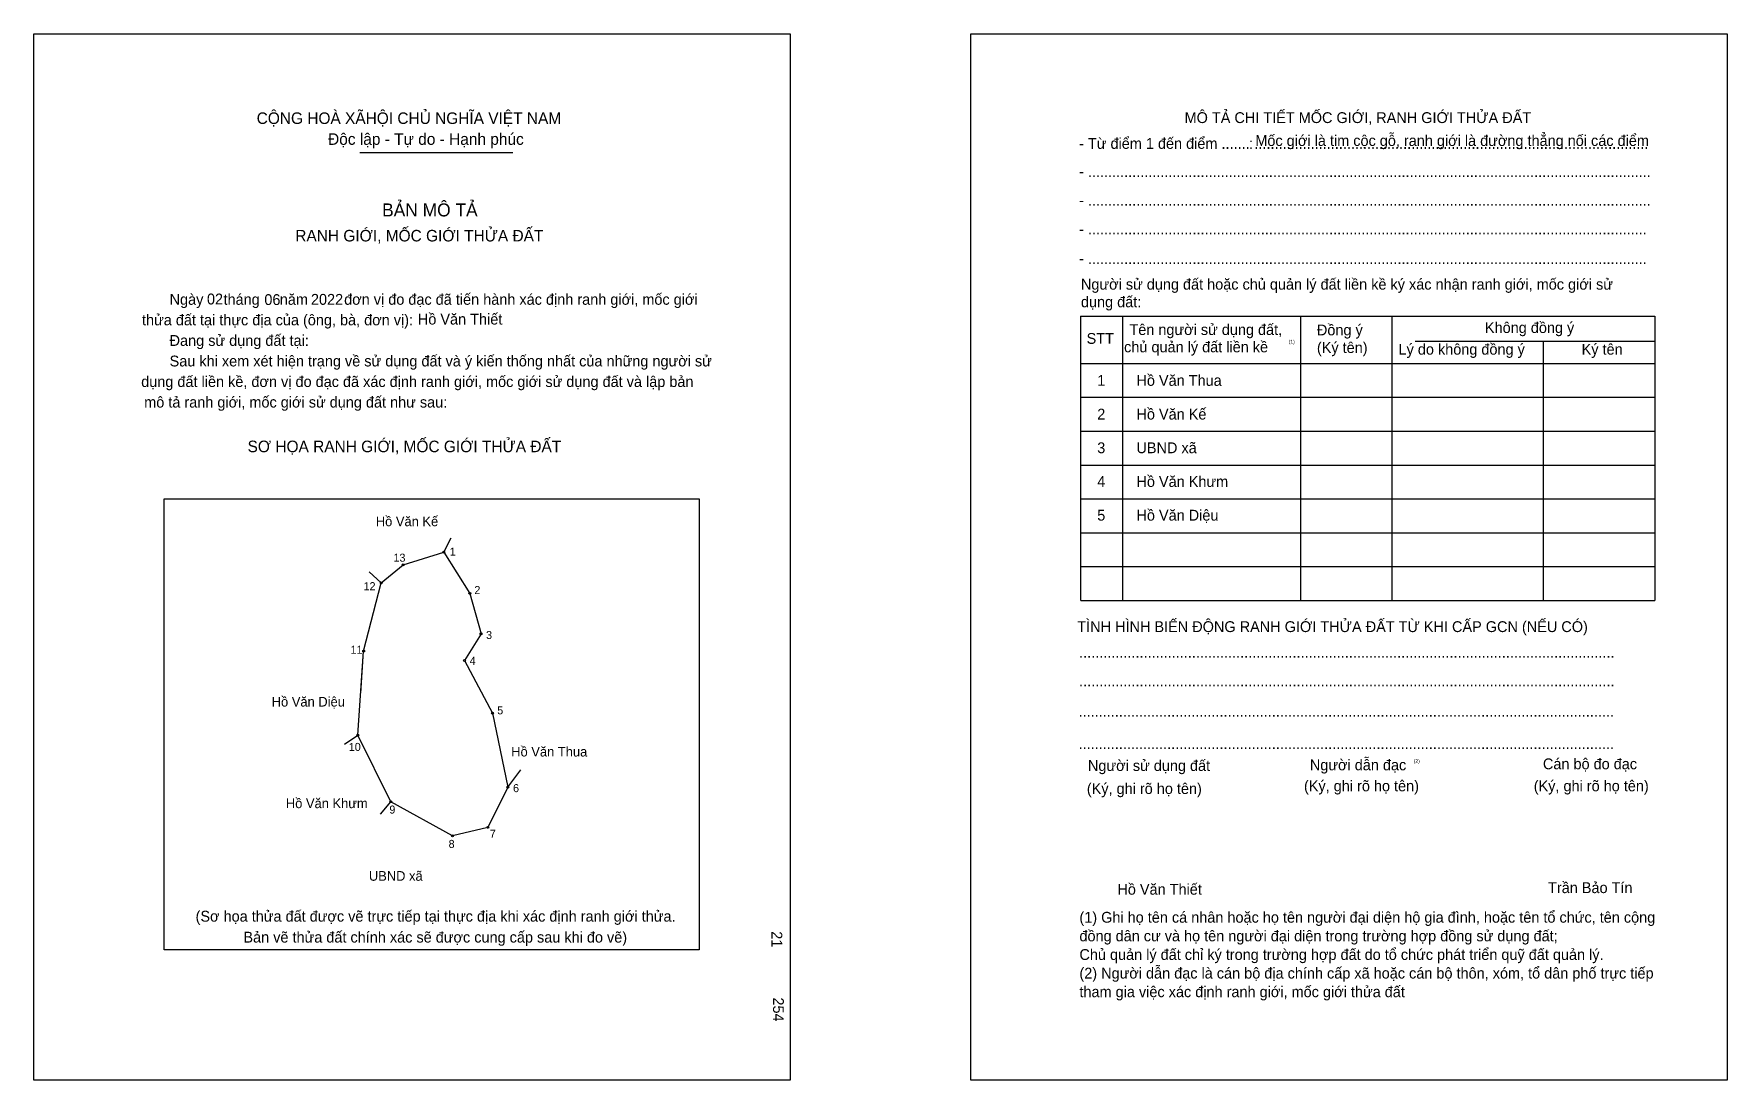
# Model space of a CAD drawing. Extents: x 546995 to 547699, y 1824305 to 1824740.
import ezdxf

# ---------------------------------------------------------------- set-up
doc = ezdxf.new("R2010")
doc.units = 0
for name, color, linetype in [('bmtKhungInTrang1', 7, 'Continuous'), ('bmtKhungInTrang2', 7, 'Continuous'), ('bmtNoiDung', 7, 'Continuous'), ('bmtTemplate', 7, 'Continuous'), ('CanhThua', 7, 'Continuous'), ('MocDinhThua', 7, 'Continuous'), ('RauThua', 7, 'Continuous'), ('SoHieuDinhThua', 7, 'Continuous'), ('TenChuLanCan', 7, 'Continuous')]:
    doc.layers.add(name, color=color, linetype=linetype)

msp = doc.modelspace()

# ---------------------------------------------------------------- linework, layer by layer
at = {"layer": 'bmtKhungInTrang1'}
msp.add_lwpolyline([(546995.39, 1824740.3), (547309.83, 1824740.3), (547309.83, 1824305.39), (546995.39, 1824305.39)], close=True, dxfattribs=at)
at = {"layer": 'bmtKhungInTrang2'}
msp.add_lwpolyline([(547384.82, 1824740.3), (547699.26, 1824740.3), (547699.26, 1824305.39), (547384.82, 1824305.39)], close=True, dxfattribs=at)
at = {"layer": 'bmtTemplate'}
for p, q in [((547130.89, 1824691.01), (547194.48, 1824691.01)), ((547447.9, 1824623), (547447.9, 1824504.76)), ((547521.87, 1824623), (547521.87, 1824504.76)), ((547559.92, 1824623.14), (547559.92, 1824504.76)), ((547669.15, 1824623), (547669.15, 1824504.76)), ((547569.58, 1824612.58), (547669.15, 1824612.58)), ((547430.65, 1824603.29), (547669.15, 1824603.29)), ((547430.65, 1824589.22), (547669.15, 1824589.22)), ((547430.65, 1824575.14), (547669.15, 1824575.14)), ((547430.65, 1824561.06), (547669.15, 1824561.06)), ((547430.65, 1824546.99), (547669.15, 1824546.99)), ((547430.65, 1824532.91), (547669.15, 1824532.91)), ((547430.65, 1824518.84), (547669.15, 1824518.84)), ((547430.65, 1824504.76), (547669.15, 1824504.76))]:
    msp.add_line(p, q, dxfattribs=at)
for points in [[(547430.5, 1824623), (547669.15, 1824623)], [(547430.5, 1824623), (547430.5, 1824504.76)], [(547622.74, 1824612.44), (547622.74, 1824504.76)]]:
    msp.add_lwpolyline(points, dxfattribs=at)
msp.add_lwpolyline([(547049.49, 1824359.55), (547049.49, 1824546.98), (547271.98, 1824546.98), (547271.98, 1824359.55)], close=True, dxfattribs=at)
at = {"layer": 'CanhThua'}
for p, q in [((547139.72, 1824512.14), (547148.95, 1824519.61)), ((547148.95, 1824519.61), (547165.79, 1824524.9)), ((547165.79, 1824524.9), (547176.61, 1824507.74)), ((547132.48, 1824483.76), (547139.72, 1824512.14)), ((547176.61, 1824507.74), (547181.26, 1824490.91)), ((547181.26, 1824490.91), (547174.38, 1824479.79)), ((547130.11, 1824448.74), (547132.48, 1824483.76)), ((547174.38, 1824479.79), (547186.06, 1824457.98)), ((547186.06, 1824457.98), (547192.46, 1824427.21)), ((547143.73, 1824421.13), (547130.11, 1824448.74)), ((547169.44, 1824406.89), (547143.73, 1824421.13)), ((547192.46, 1824427.21), (547184.05, 1824410.46)), ((547184.05, 1824410.46), (547169.44, 1824406.89))]:
    msp.add_line(p, q, dxfattribs=at)
at = {"layer": 'MocDinhThua'}
for centre in [(547148.95, 1824519.61), (547165.79, 1824524.9), (547139.72, 1824512.14), (547176.61, 1824507.74), (547181.26, 1824490.91), (547132.48, 1824483.76), (547174.38, 1824479.79), (547186.06, 1824457.98), (547130.11, 1824448.74), (547143.73, 1824421.13), (547192.46, 1824427.21), (547169.44, 1824406.89), (547184.05, 1824410.46)]:
    msp.add_circle(centre, 0.401, dxfattribs=at)
at = {"layer": 'RauThua'}
for p, q in [((547165.79, 1824524.9), (547168.8, 1824530.86)), ((547134.81, 1824516.63), (547139.72, 1824512.14)), ((547131.29, 1824466.18), (547132.48, 1824483.76)), ((547124.46, 1824445.07), (547130.11, 1824448.74)), ((547192.46, 1824427.21), (547197.79, 1824434.42)), ((547139.51, 1824415.96), (547143.73, 1824421.13))]:
    msp.add_line(p, q, dxfattribs=at)

# ---------------------------------------------------------------- texts
at = {"layer": 'bmtNoiDung'}
for s, height, p in [('02', 4.499, (547067.34, 1824627.84)), ('06', 4.499, (547091.2, 1824627.59)), ('2022', 4.499, (547110.56, 1824627.69)), ('Hồ Văn Thiết', 4.4991, (547155.01, 1824619.47)), ('1', 4.5, (547437.42, 1824594)), ('Hồ Văn Thua ', 4.4991, (547453.71, 1824594)), ('2', 4.5, (547437.42, 1824579.99)), ('Hồ Văn Kế ', 4.499, (547453.71, 1824579.99)), ('3', 4.5, (547437.42, 1824565.99)), ('UBND xã ', 4.499, (547453.71, 1824565.99)), ('4', 4.5, (547437.42, 1824551.98)), ('Hồ Văn Khưm ', 4.4991, (547453.71, 1824551.98)), ('5', 4.5, (547437.42, 1824537.97)), ('Hồ Văn Diệu ', 4.4991, (547453.71, 1824537.97)), ('Hồ Văn Thiết', 4.4991, (547445.79, 1824382.47))]:
    msp.add_text(s, height=height, dxfattribs=at).set_placement(p)
for s, p in [('21', (547302, 1824367.29)), ('254', (547302.64, 1824339.76))]:
    msp.add_text(s, height=4.499, rotation=270, dxfattribs=at).set_placement(p)
at = {"layer": 'bmtTemplate'}
for s, height, p in [('CỘNG HOÀ XÃHỘI CHỦ NGHĨA VIỆT NAM', 4.7991, (547088.01, 1824702.85)), ('MÔ TẢ CHI TIẾT MỐC GIỚI, RANH GIỚI THỬA ĐẤT', 4.4974, (547473.73, 1824703.23)), ('Độc lập - Tự do - Hạnh phúc', 4.7991, (547117.69, 1824694.17)), ('- Từ điểm 1 đến điểm .......', 4.4974, (547429.89, 1824692.51)), (':', 4.5, (547500.55, 1824692.51)), ('Mốc giới là tim cộc gỗ, ranh giới là đường thẳng nối các điểm', 4.4974, (547503.14, 1824693.7)), ('..................................................................................................', 4.4974, (547502.76, 1824692.51)), ('- ............................................................................................................................................', 4.49742, (547429.89, 1824680.85)), ('BẢN MÔ TẢ', 5.399, (547140.15, 1824664.42)), ('- ............................................................................................................................................', 4.49742, (547429.89, 1824668.89)), ('RANH GIỚI, MỐC GIỚI THỬA ĐẤT', 4.7991, (547104.06, 1824654.01)), ('- ...........................................................................................................................................', 4.49742, (547429.89, 1824656.92)), ('- ...........................................................................................................................................', 4.49742, (547429.89, 1824644.68)), ('Người sử dụng đất hoặc chủ quản lý đất liền kề ký xác nhận ranh giới, mốc giới sử', 4.4974, (547430.65, 1824633.98)), ('Ngày     tháng     năm         đơn vị đo đạc đã tiến hành xác định ranh giới, mốc giới ', 4.4991, (547051.81, 1824627.69)), ('dụng đất:', 4.497, (547430.65, 1824626.66)), ('thửa đất tại thực địa của (ông, bà, đơn vị):', 4.4991, (547040.34, 1824619.15)), ('Tên người sử dụng đất,', 4.4974, (547450.8, 1824615.12)), ('Đồng ý', 4.497, (547528.74, 1824614.98)), ('Không đồng ý', 4.4974, (547598.59, 1824615.96)), ('Đang sử dụng đất tại:', 4.4991, (547051.81, 1824610.6)), ('STT', 4.497, (547433, 1824611.46)), ('chủ quản lý đất liền kề', 4.4974, (547448.59, 1824607.92)), ('(1)', 1.5, (547517, 1824611.62)), ('(Ký tên)', 4.497, (547528.74, 1824607.66)), ('Lý do không đồng ý', 4.4974, (547562.67, 1824606.95)), ('Ký tên', 4.497, (547638.78, 1824606.95)), ('Sau khi xem xét hiện trạng về sử dụng đất và ý kiến thống nhất của những người sử ', 4.4991, (547051.81, 1824602.06)), ('dụng đất liền kề, đơn vị đo đạc đã xác định ranh giới, mốc giới sử dụng đất và lập bản', 4.4991, (547040, 1824593.51)), ('mô tả ranh giới, mốc giới sử dụng đất như sau:', 4.4991, (547041.24, 1824584.97)), ('SƠ HỌA RANH GIỚI, MỐC GIỚI THỬA ĐẤT', 4.7991, (547084.22, 1824566.41)), ('TÌNH HÌNH BIẾN ĐỘNG RANH GIỚI THỬA ĐẤT TỪ KHI CẤP GCN (NẾU CÓ)', 4.4974, (547429.13, 1824491.64)), ('.....................................................................................................................................', 4.50417, (547429.89, 1824481.05)), ('.....................................................................................................................................', 4.50417, (547429.89, 1824469.09)), ('.....................................................................................................................................', 4.50417, (547429.66, 1824456.42)), ('.....................................................................................................................................', 4.50417, (547429.66, 1824443.05)), ('Người sử dụng đất', 4.4974, (547433.56, 1824433.9)), ('Người dẫn đạc', 4.4974, (547525.8, 1824434.18)), ('(2)', 1.5, (547568.99, 1824437.29)), ('Cán bộ đo đạc', 4.4974, (547622.69, 1824434.61)), ('(Ký, ghi rõ họ tên)', 4.4974, (547433.1, 1824424.33)), ('(Ký, ghi rõ họ tên)', 4.4974, (547523.36, 1824425.46)), ('(Ký, ghi rõ họ tên)', 4.4974, (547618.87, 1824425.46)), ('Trần Bảo Tín', 4.4974, (547624.83, 1824383.13)), ('(Sơ họa thửa đất được vẽ trực tiếp tại thực địa khi xác định ranh giới thửa.', 4.4991, (547062.61, 1824371.27)), ('(1) Ghi họ tên cá nhân hoặc họ tên người đại diện hộ gia đình, hoặc tên tổ chức, tên cộng', 4.4974, (547430.02, 1824370.83)), ('Bản vẽ thửa đất chính xác sẽ được cung cấp sau khi đo vẽ)', 4.4991, (547082.5, 1824362.57)), ('đồng dân cư và họ tên người đại diện trong trường hợp đồng sử dụng đất;', 4.4974, (547430.02, 1824363.09)), ('Chủ quản lý đất chỉ ký trong trường hợp đất do tổ chức phát triển quỹ đất quản lý.', 4.4974, (547430.02, 1824355.35)), ('(2) Người dẫn đạc là cán bộ địa chính cấp xã hoặc cán bộ thôn, xóm, tổ dân phố trực tiếp', 4.4974, (547430.02, 1824347.61)), ('tham gia việc xác định ranh giới, mốc giới thửa đất', 4.4974, (547430.02, 1824339.87))]:
    msp.add_text(s, height=height, dxfattribs=at).set_placement(p)
at = {"layer": 'SoHieuDinhThua'}
for s, height, p in [('1', 3.34, (547168.26, 1824523.39)), ('13', 3.343, (547144.88, 1824520.89)), ('12', 3.343, (547132.44, 1824509.04)), ('2', 3.34, (547178.5, 1824507.42)), ('3', 3.34, (547183.37, 1824488.76)), ('11', 3.343, (547127.01, 1824482.62)), ('4', 3.34, (547176.54, 1824478.02)), ('5', 3.34, (547188, 1824457.44)), ('10', 3.343, (547126.3, 1824442.23)), ('6', 3.34, (547194.58, 1824425.1)), ('9', 3.34, (547143.17, 1824416.18)), ('7', 3.34, (547184.94, 1824406.17)), ('8', 3.34, (547167.8, 1824401.9))]:
    msp.add_text(s, height=height, dxfattribs=at).set_placement(p)
at = {"layer": 'TenChuLanCan'}
for s, height, p in [('Hồ Văn Kế', 4.012, (547137.52, 1824535.65)), ('Hồ Văn Diệu', 4.0122, (547094.26, 1824460.67)), ('Hồ Văn Thua', 4.0122, (547193.82, 1824439.92)), ('Hồ Văn Khưm', 4.0122, (547100.14, 1824418.45)), ('UBND xã', 4.012, (547134.65, 1824388.27))]:
    msp.add_text(s, height=height, dxfattribs=at).set_placement(p)

doc.saveas('drawing.dxf')
